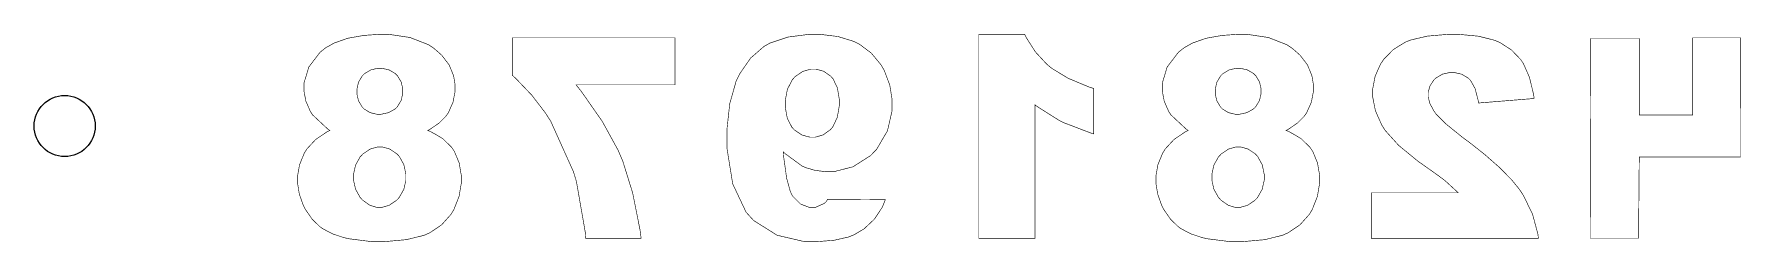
# Model space of a CAD drawing. Header units: millimetres. Extents: x -2 to 208, y -82 to 61.
# Drawn here: x -2.3 to 53.6, y -82.5 to -75.7 of the extents above; entities that cross this region are included whole.
import ezdxf

# ---------------------------------------------------------------- set-up
doc = ezdxf.new("R2010")
doc.units = ezdxf.units.MM

msp = doc.modelspace()

# ---------------------------------------------------------------- linework, layer by layer
at = {"color": 0, "elevation": 9.003}
for points in [[(10.611, -78.811, 0.0198, 0.0198, 0), (10.682, -78.773, 0.0198, 0.0198, 0), (10.982, -78.569, 0.0198, 0.0198, 0), (11.203, -78.347, 0.0198, 0.0198, 0), (11.236, -78.3, 0.0198, 0.0198, 0), (11.281, -78.236, 0.0198, 0.0198, 0), (11.437, -77.887, 0.0198, 0.0198, 0), (11.505, -77.533, 0.0198, 0.0198, 0), (11.505, -77.416, 0.0198, 0.0198, 0), (11.505, -77.317, 0.0198, 0.0198, 0), (11.457, -77.023, 0.0198, 0.0198, 0), (11.312, -76.667, 0.0198, 0.0198, 0), (11.07, -76.348, 0.0198, 0.0198, 0), (10.821, -76.129, 0.0198, 0.0198, 0), (10.731, -76.068, 0.0198, 0.0198, 0), (10.63, -76.001, 0.0198, 0.0198, 0), (10.028, -75.766, 0.0198, 0.0198, 0), (9.355, -75.666, 0.0198, 0.0198, 0), (9.131, -75.666, 0.0198, 0.0198, 0), (8.977, -75.666, 0.0198, 0.0198, 0), (8.515, -75.698, 0.0198, 0.0198, 0), (7.986, -75.792, 0.0198, 0.0198, 0), (7.542, -75.948, 0.0198, 0.0198, 0), (7.266, -76.103, 0.0198, 0.0198, 0), (7.185, -76.168, 0.0198, 0.0198, 0), (7.08, -76.251, 0.0198, 0.0198, 0), (6.712, -76.733, 0.0198, 0.0198, 0), (6.555, -77.254, 0.0198, 0.0198, 0), (6.555, -77.428, 0.0198, 0.0198, 0), (6.555, -77.535, 0.0198, 0.0198, 0), (6.618, -77.857, 0.0198, 0.0198, 0), (6.765, -78.192, 0.0198, 0.0198, 0), (6.807, -78.256, 0.0198, 0.0198, 0), (6.839, -78.304, 0.0198, 0.0198, 0), (7.334, -78.766, 0.0198, 0.0198, 0), (7.401, -78.811, 0.0198, 0.0198, 0), (7.313, -78.853, 0.0198, 0.0198, 0), (6.936, -79.107, 0.0198, 0.0198, 0), (6.65, -79.416, 0.0198, 0.0198, 0), (6.607, -79.486, 0.0198, 0.0198, 0), (6.563, -79.556, 0.0198, 0.0198, 0), (6.41, -79.929, 0.0198, 0.0198, 0), (6.344, -80.296, 0.0198, 0.0198, 0), (6.344, -80.418, 0.0198, 0.0198, 0), (6.344, -80.537, 0.0198, 0.0198, 0), (6.4, -80.893, 0.0198, 0.0198, 0), (6.532, -81.266, 0.0198, 0.0198, 0), (6.57, -81.338, 0.0198, 0.0198, 0), (6.608, -81.409, 0.0198, 0.0198, 0), (6.822, -81.717, 0.0198, 0.0198, 0), (7.07, -81.959, 0.0198, 0.0198, 0), (7.125, -81.998, 0.0198, 0.0198, 0), (7.18, -82.036, 0.0198, 0.0198, 0), (7.495, -82.2, 0.0198, 0.0198, 0), (7.862, -82.321, 0.0198, 0.0198, 0), (7.944, -82.34, 0.0198, 0.0198, 0), (8.025, -82.358, 0.0198, 0.0198, 0), (8.749, -82.45, 0.0198, 0.0198, 0), (8.99, -82.45, 0.0198, 0.0198, 0), (9.22, -82.45, 0.0198, 0.0198, 0), (9.909, -82.388, 0.0198, 0.0198, 0), (10.492, -82.245, 0.0198, 0.0198, 0), (10.584, -82.204, 0.0198, 0.0198, 0), (10.676, -82.163, 0.0198, 0.0198, 0), (11.068, -81.899, 0.0198, 0.0198, 0), (11.372, -81.558, 0.0198, 0.0198, 0), (11.42, -81.478, 0.0198, 0.0198, 0), (11.467, -81.398, 0.0198, 0.0198, 0), (11.635, -80.971, 0.0198, 0.0198, 0), (11.707, -80.549, 0.0198, 0.0198, 0), (11.707, -80.409, 0.0198, 0.0198, 0), (11.707, -80.275, 0.0198, 0.0198, 0), (11.639, -79.875, 0.0198, 0.0198, 0), (11.482, -79.498, 0.0198, 0.0198, 0), (11.438, -79.431, 0.0198, 0.0198, 0), (11.393, -79.364, 0.0198, 0.0198, 0), (11.097, -79.075, 0.0198, 0.0198, 0), (10.704, -78.847, 0.0198, 0.0198, 0), (10.611, -78.811, 0.0198, 0.0198, 0)], [(18.71, -75.777, 0.0198, 0.0198, 0), (13.385, -75.777, 0.0198, 0.0198, 0), (13.385, -77.008, 0.0198, 0.0198, 0), (13.5, -77.112, 0.0198, 0.0198, 0), (14.022, -77.66, 0.0198, 0.0198, 0), (14.468, -78.242, 0.0198, 0.0198, 0), (14.546, -78.364, 0.0198, 0.0198, 0), (14.64, -78.512, 0.0198, 0.0198, 0), (15.381, -80.157, 0.0198, 0.0198, 0), (15.437, -80.339, 0.0198, 0.0198, 0), (15.48, -80.479, 0.0198, 0.0198, 0), (15.771, -82.147, 0.0198, 0.0198, 0), (15.786, -82.34, 0.0198, 0.0198, 0), (17.601, -82.34, 0.0198, 0.0198, 0), (17.565, -82.072, 0.0198, 0.0198, 0), (17.325, -80.863, 0.0198, 0.0198, 0), (17.003, -79.826, 0.0198, 0.0198, 0), (16.926, -79.645, 0.0198, 0.0198, 0), (16.849, -79.463, 0.0198, 0.0198, 0), (16.331, -78.519, 0.0198, 0.0198, 0), (15.635, -77.523, 0.0198, 0.0198, 0), (15.469, -77.316, 0.0198, 0.0198, 0), (18.71, -77.316, 0.0198, 0.0198, 0), (18.71, -75.777, 0.0198, 0.0198, 0)], [(25.603, -81.077, 0.0198, 0.0198, 0), (23.714, -81.064, 0.0198, 0.0198, 0), (23.659, -81.15, 0.0198, 0.0198, 0), (23.63, -81.176, 0.0198, 0.0198, 0), (23.602, -81.201, 0.0198, 0.0198, 0), (23.31, -81.332, 0.0198, 0.0198, 0), (23.214, -81.332, 0.0198, 0.0198, 0), (23.115, -81.332, 0.0198, 0.0198, 0), (22.822, -81.221, 0.0198, 0.0198, 0), (22.568, -80.964, 0.0198, 0.0198, 0), (22.527, -80.89, 0.0198, 0.0198, 0), (22.497, -80.836, 0.0198, 0.0198, 0), (22.37, -80.381, 0.0198, 0.0198, 0), (22.273, -79.685, 0.0198, 0.0198, 0), (22.259, -79.509, 0.0198, 0.0198, 0), (22.313, -79.565, 0.0198, 0.0198, 0), (22.873, -79.975, 0.0198, 0.0198, 0), (22.931, -80.001, 0.0198, 0.0198, 0), (22.988, -80.027, 0.0198, 0.0198, 0), (23.302, -80.119, 0.0198, 0.0198, 0), (23.621, -80.158, 0.0198, 0.0198, 0), (23.728, -80.158, 0.0198, 0.0198, 0), (23.932, -80.158, 0.0198, 0.0198, 0), (24.542, -80.001, 0.0198, 0.0198, 0), (25.117, -79.636, 0.0198, 0.0198, 0), (25.218, -79.532, 0.0198, 0.0198, 0), (25.319, -79.427, 0.0198, 0.0198, 0), (25.673, -78.821, 0.0198, 0.0198, 0), (25.824, -78.165, 0.0198, 0.0198, 0), (25.824, -77.946, 0.0198, 0.0198, 0), (25.824, -77.79, 0.0198, 0.0198, 0), (25.747, -77.321, 0.0198, 0.0198, 0), (25.567, -76.844, 0.0198, 0.0198, 0), (25.516, -76.754, 0.0198, 0.0198, 0), (25.464, -76.665, 0.0198, 0.0198, 0), (25.148, -76.282, 0.0198, 0.0198, 0), (24.755, -75.987, 0.0198, 0.0198, 0), (24.665, -75.941, 0.0198, 0.0198, 0), (24.575, -75.896, 0.0198, 0.0198, 0), (24.054, -75.735, 0.0198, 0.0198, 0), (23.491, -75.666, 0.0198, 0.0198, 0), (23.303, -75.666, 0.0198, 0.0198, 0), (23.081, -75.666, 0.0198, 0.0198, 0), (22.416, -75.751, 0.0198, 0.0198, 0), (21.823, -75.948, 0.0198, 0.0198, 0), (21.724, -76.004, 0.0198, 0.0198, 0), (21.624, -76.061, 0.0198, 0.0198, 0), (21.187, -76.442, 0.0198, 0.0198, 0), (20.831, -76.956, 0.0198, 0.0198, 0), (20.772, -77.078, 0.0198, 0.0198, 0), (20.713, -77.2, 0.0198, 0.0198, 0), (20.505, -77.932, 0.0198, 0.0198, 0), (20.416, -78.75, 0.0198, 0.0198, 0), (20.416, -79.023, 0.0198, 0.0198, 0), (20.416, -79.408, 0.0198, 0.0198, 0), (20.602, -80.561, 0.0198, 0.0198, 0), (21.039, -81.487, 0.0198, 0.0198, 0), (21.164, -81.625, 0.0198, 0.0198, 0), (21.289, -81.762, 0.0198, 0.0198, 0), (22.056, -82.243, 0.0198, 0.0198, 0), (22.942, -82.45, 0.0198, 0.0198, 0), (23.238, -82.45, 0.0198, 0.0198, 0), (23.413, -82.45, 0.0198, 0.0198, 0), (23.938, -82.405, 0.0198, 0.0198, 0), (24.398, -82.3, 0.0198, 0.0198, 0), (24.474, -82.27, 0.0198, 0.0198, 0), (24.587, -82.224, 0.0198, 0.0198, 0), (24.906, -82.034, 0.0198, 0.0198, 0), (25.245, -81.716, 0.0198, 0.0198, 0), (25.503, -81.326, 0.0198, 0.0198, 0), (25.603, -81.077, 0.0198, 0.0198, 0)], [(28.666, -75.666, 0.0198, 0.0198, 0), (28.666, -82.34, 0.0198, 0.0198, 0), (30.509, -82.34, 0.0198, 0.0198, 0), (30.509, -77.973, 0.0198, 0.0198, 0), (30.583, -78.03, 0.0198, 0.0198, 0), (31.305, -78.486, 0.0198, 0.0198, 0), (31.375, -78.52, 0.0198, 0.0198, 0), (31.445, -78.555, 0.0198, 0.0198, 0), (32.32, -78.889, 0.0198, 0.0198, 0), (32.425, -78.921, 0.0198, 0.0198, 0), (32.425, -77.436, 0.0198, 0.0198, 0), (32.269, -77.385, 0.0198, 0.0198, 0), (31.598, -77.104, 0.0198, 0.0198, 0), (31.065, -76.782, 0.0198, 0.0198, 0), (30.979, -76.712, 0.0198, 0.0198, 0), (30.893, -76.641, 0.0198, 0.0198, 0), (30.52, -76.238, 0.0198, 0.0198, 0), (30.221, -75.77, 0.0198, 0.0198, 0), (30.172, -75.666, 0.0198, 0.0198, 0), (28.666, -75.666, 0.0198, 0.0198, 0)], [(38.736, -78.811, 0.0198, 0.0198, 0), (38.807, -78.773, 0.0198, 0.0198, 0), (39.107, -78.569, 0.0198, 0.0198, 0), (39.328, -78.347, 0.0198, 0.0198, 0), (39.361, -78.3, 0.0198, 0.0198, 0), (39.406, -78.236, 0.0198, 0.0198, 0), (39.562, -77.887, 0.0198, 0.0198, 0), (39.63, -77.533, 0.0198, 0.0198, 0), (39.63, -77.416, 0.0198, 0.0198, 0), (39.63, -77.317, 0.0198, 0.0198, 0), (39.582, -77.023, 0.0198, 0.0198, 0), (39.437, -76.667, 0.0198, 0.0198, 0), (39.195, -76.348, 0.0198, 0.0198, 0), (38.946, -76.129, 0.0198, 0.0198, 0), (38.856, -76.068, 0.0198, 0.0198, 0), (38.755, -76.001, 0.0198, 0.0198, 0), (38.153, -75.766, 0.0198, 0.0198, 0), (37.48, -75.666, 0.0198, 0.0198, 0), (37.256, -75.666, 0.0198, 0.0198, 0), (37.102, -75.666, 0.0198, 0.0198, 0), (36.64, -75.698, 0.0198, 0.0198, 0), (36.111, -75.792, 0.0198, 0.0198, 0), (35.667, -75.948, 0.0198, 0.0198, 0), (35.391, -76.103, 0.0198, 0.0198, 0), (35.31, -76.168, 0.0198, 0.0198, 0), (35.205, -76.251, 0.0198, 0.0198, 0), (34.837, -76.733, 0.0198, 0.0198, 0), (34.68, -77.254, 0.0198, 0.0198, 0), (34.68, -77.428, 0.0198, 0.0198, 0), (34.68, -77.535, 0.0198, 0.0198, 0), (34.742, -77.857, 0.0198, 0.0198, 0), (34.89, -78.192, 0.0198, 0.0198, 0), (34.932, -78.256, 0.0198, 0.0198, 0), (34.964, -78.304, 0.0198, 0.0198, 0), (35.459, -78.766, 0.0198, 0.0198, 0), (35.526, -78.811, 0.0198, 0.0198, 0), (35.438, -78.853, 0.0198, 0.0198, 0), (35.061, -79.107, 0.0198, 0.0198, 0), (34.775, -79.416, 0.0198, 0.0198, 0), (34.732, -79.486, 0.0198, 0.0198, 0), (34.688, -79.556, 0.0198, 0.0198, 0), (34.535, -79.929, 0.0198, 0.0198, 0), (34.469, -80.296, 0.0198, 0.0198, 0), (34.469, -80.418, 0.0198, 0.0198, 0), (34.469, -80.537, 0.0198, 0.0198, 0), (34.526, -80.893, 0.0198, 0.0198, 0), (34.658, -81.266, 0.0198, 0.0198, 0), (34.695, -81.338, 0.0198, 0.0198, 0), (34.733, -81.409, 0.0198, 0.0198, 0), (34.947, -81.717, 0.0198, 0.0198, 0), (35.195, -81.959, 0.0198, 0.0198, 0), (35.25, -81.998, 0.0198, 0.0198, 0), (35.305, -82.036, 0.0198, 0.0198, 0), (35.62, -82.2, 0.0198, 0.0198, 0), (35.987, -82.321, 0.0198, 0.0198, 0), (36.069, -82.34, 0.0198, 0.0198, 0), (36.15, -82.358, 0.0198, 0.0198, 0), (36.874, -82.45, 0.0198, 0.0198, 0), (37.115, -82.45, 0.0198, 0.0198, 0), (37.345, -82.45, 0.0198, 0.0198, 0), (38.034, -82.388, 0.0198, 0.0198, 0), (38.617, -82.245, 0.0198, 0.0198, 0), (38.709, -82.204, 0.0198, 0.0198, 0), (38.801, -82.163, 0.0198, 0.0198, 0), (39.193, -81.899, 0.0198, 0.0198, 0), (39.497, -81.558, 0.0198, 0.0198, 0), (39.544, -81.478, 0.0198, 0.0198, 0), (39.592, -81.398, 0.0198, 0.0198, 0), (39.76, -80.971, 0.0198, 0.0198, 0), (39.832, -80.549, 0.0198, 0.0198, 0), (39.832, -80.409, 0.0198, 0.0198, 0), (39.832, -80.275, 0.0198, 0.0198, 0), (39.764, -79.875, 0.0198, 0.0198, 0), (39.608, -79.498, 0.0198, 0.0198, 0), (39.563, -79.431, 0.0198, 0.0198, 0), (39.518, -79.364, 0.0198, 0.0198, 0), (39.222, -79.075, 0.0198, 0.0198, 0), (38.829, -78.847, 0.0198, 0.0198, 0), (38.736, -78.811, 0.0198, 0.0198, 0)], [(41.528, -82.34, 0.0198, 0.0198, 0), (47.001, -82.34, 0.0198, 0.0198, 0), (46.985, -82.205, 0.0198, 0.0198, 0), (46.81, -81.554, 0.0198, 0.0198, 0), (46.508, -80.935, 0.0198, 0.0198, 0), (46.429, -80.816, 0.0198, 0.0198, 0), (46.363, -80.718, 0.0198, 0.0198, 0), (46.138, -80.443, 0.0198, 0.0198, 0), (45.743, -80.038, 0.0198, 0.0198, 0), (45.245, -79.6, 0.0198, 0.0198, 0), (44.795, -79.244, 0.0198, 0.0198, 0), (44.642, -79.13, 0.0198, 0.0198, 0), (44.508, -79.031, 0.0198, 0.0198, 0), (43.983, -78.606, 0.0198, 0.0198, 0), (43.651, -78.277, 0.0198, 0.0198, 0), (43.614, -78.225, 0.0198, 0.0198, 0), (43.576, -78.174, 0.0198, 0.0198, 0), (43.445, -77.924, 0.0198, 0.0198, 0), (43.389, -77.71, 0.0198, 0.0198, 0), (43.389, -77.639, 0.0198, 0.0198, 0), (43.389, -77.569, 0.0198, 0.0198, 0), (43.444, -77.36, 0.0198, 0.0198, 0), (43.573, -77.161, 0.0198, 0.0198, 0), (43.61, -77.125, 0.0198, 0.0198, 0), (43.647, -77.09, 0.0198, 0.0198, 0), (43.861, -76.966, 0.0198, 0.0198, 0), (44.092, -76.914, 0.0198, 0.0198, 0), (44.169, -76.914, 0.0198, 0.0198, 0), (44.249, -76.914, 0.0198, 0.0198, 0), (44.487, -76.968, 0.0198, 0.0198, 0), (44.704, -77.096, 0.0198, 0.0198, 0), (44.741, -77.133, 0.0198, 0.0198, 0), (44.778, -77.17, 0.0198, 0.0198, 0), (44.927, -77.438, 0.0198, 0.0198, 0), (45.026, -77.819, 0.0198, 0.0198, 0), (45.039, -77.912, 0.0198, 0.0198, 0), (46.863, -77.764, 0.0198, 0.0198, 0), (46.845, -77.635, 0.0198, 0.0198, 0), (46.71, -77.077, 0.0198, 0.0198, 0), (46.516, -76.632, 0.0198, 0.0198, 0), (46.469, -76.56, 0.0198, 0.0198, 0), (46.421, -76.488, 0.0198, 0.0198, 0), (46.123, -76.178, 0.0198, 0.0198, 0), (45.749, -75.936, 0.0198, 0.0198, 0), (45.662, -75.897, 0.0198, 0.0198, 0), (45.575, -75.859, 0.0198, 0.0198, 0), (45.04, -75.724, 0.0198, 0.0198, 0), (44.424, -75.666, 0.0198, 0.0198, 0), (44.218, -75.666, 0.0198, 0.0198, 0), (44.005, -75.666, 0.0198, 0.0198, 0), (43.363, -75.721, 0.0198, 0.0198, 0), (42.811, -75.85, 0.0198, 0.0198, 0), (42.721, -75.887, 0.0198, 0.0198, 0), (42.632, -75.923, 0.0198, 0.0198, 0), (42.244, -76.164, 0.0198, 0.0198, 0), (41.932, -76.483, 0.0198, 0.0198, 0), (41.881, -76.559, 0.0198, 0.0198, 0), (41.829, -76.635, 0.0198, 0.0198, 0), (41.65, -77.041, 0.0198, 0.0198, 0), (41.574, -77.443, 0.0198, 0.0198, 0), (41.574, -77.578, 0.0198, 0.0198, 0), (41.574, -77.724, 0.0198, 0.0198, 0), (41.661, -78.163, 0.0198, 0.0198, 0), (41.867, -78.632, 0.0198, 0.0198, 0), (41.925, -78.723, 0.0198, 0.0198, 0), (41.984, -78.814, 0.0198, 0.0198, 0), (42.42, -79.297, 0.0198, 0.0198, 0), (43.049, -79.814, 0.0198, 0.0198, 0), (43.204, -79.923, 0.0198, 0.0198, 0), (43.295, -79.987, 0.0198, 0.0198, 0), (43.663, -80.247, 0.0198, 0.0198, 0), (43.909, -80.431, 0.0198, 0.0198, 0), (43.94, -80.456, 0.0198, 0.0198, 0), (43.971, -80.481, 0.0198, 0.0198, 0), (44.335, -80.814, 0.0198, 0.0198, 0), (44.378, -80.855, 0.0198, 0.0198, 0), (41.528, -80.855, 0.0198, 0.0198, 0), (41.528, -82.34, 0.0198, 0.0198, 0)], [(50.306, -79.683, 0.0198, 0.0198, 0), (53.624, -79.683, 0.0198, 0.0198, 0), (53.626, -75.777, 0.0198, 0.0198, 0), (52.058, -75.777, 0.0198, 0.0198, 0), (52.058, -78.304, 0.0198, 0.0198, 0), (50.306, -78.304, 0.0198, 0.0198, 0), (50.306, -75.799, 0.0198, 0.0198, 0), (48.715, -75.799, 0.0198, 0.0198, 0), (48.697, -82.339, 0.0198, 0.0198, 0), (50.283, -82.339, 0.0198, 0.0198, 0), (50.306, -79.683, 0.0198, 0.0198, 0)], [(9.791, -77.523, 0.0198, 0.0198, 0), (9.791, -77.599, 0.0198, 0.0198, 0), (9.737, -77.83, 0.0198, 0.0198, 0), (9.612, -78.036, 0.0198, 0.0198, 0), (9.577, -78.071, 0.0198, 0.0198, 0), (9.541, -78.106, 0.0198, 0.0198, 0), (9.328, -78.227, 0.0198, 0.0198, 0), (9.087, -78.279, 0.0198, 0.0198, 0), (9.007, -78.279, 0.0198, 0.0198, 0), (8.936, -78.279, 0.0198, 0.0198, 0), (8.721, -78.227, 0.0198, 0.0198, 0), (8.524, -78.107, 0.0198, 0.0198, 0), (8.491, -78.073, 0.0198, 0.0198, 0), (8.457, -78.038, 0.0198, 0.0198, 0), (8.338, -77.836, 0.0198, 0.0198, 0), (8.288, -77.615, 0.0198, 0.0198, 0), (8.288, -77.541, 0.0198, 0.0198, 0), (8.288, -77.464, 0.0198, 0.0198, 0), (8.34, -77.232, 0.0198, 0.0198, 0), (8.463, -77.023, 0.0198, 0.0198, 0), (8.499, -76.988, 0.0198, 0.0198, 0), (8.534, -76.952, 0.0198, 0.0198, 0), (8.74, -76.829, 0.0198, 0.0198, 0), (8.964, -76.776, 0.0198, 0.0198, 0), (9.039, -76.776, 0.0198, 0.0198, 0), (9.114, -76.776, 0.0198, 0.0198, 0), (9.341, -76.828, 0.0198, 0.0198, 0), (9.547, -76.949, 0.0198, 0.0198, 0), (9.581, -76.984, 0.0198, 0.0198, 0), (9.616, -77.018, 0.0198, 0.0198, 0), (9.739, -77.223, 0.0198, 0.0198, 0), (9.791, -77.448, 0.0198, 0.0198, 0), (9.791, -77.523, 0.0198, 0.0198, 0)], [(22.325, -77.941, 0.0198, 0.0198, 0), (22.325, -77.822, 0.0198, 0.0198, 0), (22.393, -77.465, 0.0198, 0.0198, 0), (22.55, -77.156, 0.0198, 0.0198, 0), (22.595, -77.106, 0.0198, 0.0198, 0), (22.639, -77.055, 0.0198, 0.0198, 0), (22.892, -76.879, 0.0198, 0.0198, 0), (23.159, -76.803, 0.0198, 0.0198, 0), (23.248, -76.803, 0.0198, 0.0198, 0), (23.331, -76.803, 0.0198, 0.0198, 0), (23.581, -76.871, 0.0198, 0.0198, 0), (23.812, -77.031, 0.0198, 0.0198, 0), (23.852, -77.077, 0.0198, 0.0198, 0), (23.892, -77.122, 0.0198, 0.0198, 0), (24.032, -77.418, 0.0198, 0.0198, 0), (24.092, -77.777, 0.0198, 0.0198, 0), (24.092, -77.897, 0.0198, 0.0198, 0), (24.092, -78.018, 0.0198, 0.0198, 0), (24.029, -78.382, 0.0198, 0.0198, 0), (23.884, -78.69, 0.0198, 0.0198, 0), (23.843, -78.739, 0.0198, 0.0198, 0), (23.801, -78.787, 0.0198, 0.0198, 0), (23.563, -78.957, 0.0198, 0.0198, 0), (23.307, -79.031, 0.0198, 0.0198, 0), (23.223, -79.031, 0.0198, 0.0198, 0), (23.134, -79.031, 0.0198, 0.0198, 0), (22.869, -78.96, 0.0198, 0.0198, 0), (22.623, -78.795, 0.0198, 0.0198, 0), (22.581, -78.748, 0.0198, 0.0198, 0), (22.538, -78.701, 0.0198, 0.0198, 0), (22.389, -78.405, 0.0198, 0.0198, 0), (22.325, -78.057, 0.0198, 0.0198, 0), (22.325, -77.941, 0.0198, 0.0198, 0)], [(37.916, -77.523, 0.0198, 0.0198, 0), (37.916, -77.599, 0.0198, 0.0198, 0), (37.862, -77.83, 0.0198, 0.0198, 0), (37.737, -78.036, 0.0198, 0.0198, 0), (37.702, -78.071, 0.0198, 0.0198, 0), (37.666, -78.106, 0.0198, 0.0198, 0), (37.453, -78.227, 0.0198, 0.0198, 0), (37.212, -78.279, 0.0198, 0.0198, 0), (37.132, -78.279, 0.0198, 0.0198, 0), (37.06, -78.279, 0.0198, 0.0198, 0), (36.846, -78.227, 0.0198, 0.0198, 0), (36.649, -78.107, 0.0198, 0.0198, 0), (36.616, -78.073, 0.0198, 0.0198, 0), (36.582, -78.038, 0.0198, 0.0198, 0), (36.463, -77.836, 0.0198, 0.0198, 0), (36.413, -77.615, 0.0198, 0.0198, 0), (36.413, -77.541, 0.0198, 0.0198, 0), (36.413, -77.464, 0.0198, 0.0198, 0), (36.465, -77.232, 0.0198, 0.0198, 0), (36.588, -77.023, 0.0198, 0.0198, 0), (36.624, -76.988, 0.0198, 0.0198, 0), (36.659, -76.952, 0.0198, 0.0198, 0), (36.865, -76.829, 0.0198, 0.0198, 0), (37.09, -76.776, 0.0198, 0.0198, 0), (37.164, -76.776, 0.0198, 0.0198, 0), (37.24, -76.776, 0.0198, 0.0198, 0), (37.466, -76.828, 0.0198, 0.0198, 0), (37.672, -76.949, 0.0198, 0.0198, 0), (37.707, -76.984, 0.0198, 0.0198, 0), (37.741, -77.018, 0.0198, 0.0198, 0), (37.863, -77.223, 0.0198, 0.0198, 0), (37.916, -77.448, 0.0198, 0.0198, 0), (37.916, -77.523, 0.0198, 0.0198, 0)], [(9.892, -80.346, 0.0198, 0.0198, 0), (9.892, -80.445, 0.0198, 0.0198, 0), (9.825, -80.741, 0.0198, 0.0198, 0), (9.671, -81.01, 0.0198, 0.0198, 0), (9.627, -81.057, 0.0198, 0.0198, 0), (9.583, -81.102, 0.0198, 0.0198, 0), (9.345, -81.263, 0.0198, 0.0198, 0), (9.104, -81.332, 0.0198, 0.0198, 0), (9.024, -81.332, 0.0198, 0.0198, 0), (8.946, -81.332, 0.0198, 0.0198, 0), (8.713, -81.261, 0.0198, 0.0198, 0), (8.48, -81.098, 0.0198, 0.0198, 0), (8.437, -81.052, 0.0198, 0.0198, 0), (8.394, -81.005, 0.0198, 0.0198, 0), (8.243, -80.734, 0.0198, 0.0198, 0), (8.178, -80.439, 0.0198, 0.0198, 0), (8.178, -80.341, 0.0198, 0.0198, 0), (8.178, -80.242, 0.0198, 0.0198, 0), (8.243, -79.946, 0.0198, 0.0198, 0), (8.395, -79.675, 0.0198, 0.0198, 0), (8.439, -79.63, 0.0198, 0.0198, 0), (8.482, -79.583, 0.0198, 0.0198, 0), (8.722, -79.421, 0.0198, 0.0198, 0), (8.964, -79.352, 0.0198, 0.0198, 0), (9.045, -79.352, 0.0198, 0.0198, 0), (9.124, -79.352, 0.0198, 0.0198, 0), (9.364, -79.419, 0.0198, 0.0198, 0), (9.596, -79.576, 0.0198, 0.0198, 0), (9.638, -79.62, 0.0198, 0.0198, 0), (9.68, -79.665, 0.0198, 0.0198, 0), (9.828, -79.936, 0.0198, 0.0198, 0), (9.892, -80.244, 0.0198, 0.0198, 0), (9.892, -80.346, 0.0198, 0.0198, 0)], [(38.017, -80.346, 0.0198, 0.0198, 0), (38.017, -80.445, 0.0198, 0.0198, 0), (37.95, -80.741, 0.0198, 0.0198, 0), (37.797, -81.01, 0.0198, 0.0198, 0), (37.753, -81.057, 0.0198, 0.0198, 0), (37.709, -81.102, 0.0198, 0.0198, 0), (37.47, -81.263, 0.0198, 0.0198, 0), (37.229, -81.332, 0.0198, 0.0198, 0), (37.149, -81.332, 0.0198, 0.0198, 0), (37.071, -81.332, 0.0198, 0.0198, 0), (36.838, -81.261, 0.0198, 0.0198, 0), (36.605, -81.098, 0.0198, 0.0198, 0), (36.562, -81.052, 0.0198, 0.0198, 0), (36.519, -81.005, 0.0198, 0.0198, 0), (36.368, -80.734, 0.0198, 0.0198, 0), (36.303, -80.439, 0.0198, 0.0198, 0), (36.303, -80.341, 0.0198, 0.0198, 0), (36.303, -80.242, 0.0198, 0.0198, 0), (36.368, -79.946, 0.0198, 0.0198, 0), (36.52, -79.675, 0.0198, 0.0198, 0), (36.564, -79.63, 0.0198, 0.0198, 0), (36.607, -79.583, 0.0198, 0.0198, 0), (36.847, -79.421, 0.0198, 0.0198, 0), (37.089, -79.352, 0.0198, 0.0198, 0), (37.17, -79.352, 0.0198, 0.0198, 0), (37.25, -79.352, 0.0198, 0.0198, 0), (37.489, -79.419, 0.0198, 0.0198, 0), (37.721, -79.576, 0.0198, 0.0198, 0), (37.763, -79.62, 0.0198, 0.0198, 0), (37.805, -79.665, 0.0198, 0.0198, 0), (37.953, -79.936, 0.0198, 0.0198, 0), (38.017, -80.244, 0.0198, 0.0198, 0), (38.017, -80.346, 0.0198, 0.0198, 0)]]:
    msp.add_lwpolyline(points, format="xyseb", close=True, dxfattribs=at)
at = {"color": 1}
msp.add_circle((-1.288, -78.666, 7.003), 1, dxfattribs=at)

doc.saveas('drawing.dxf')
